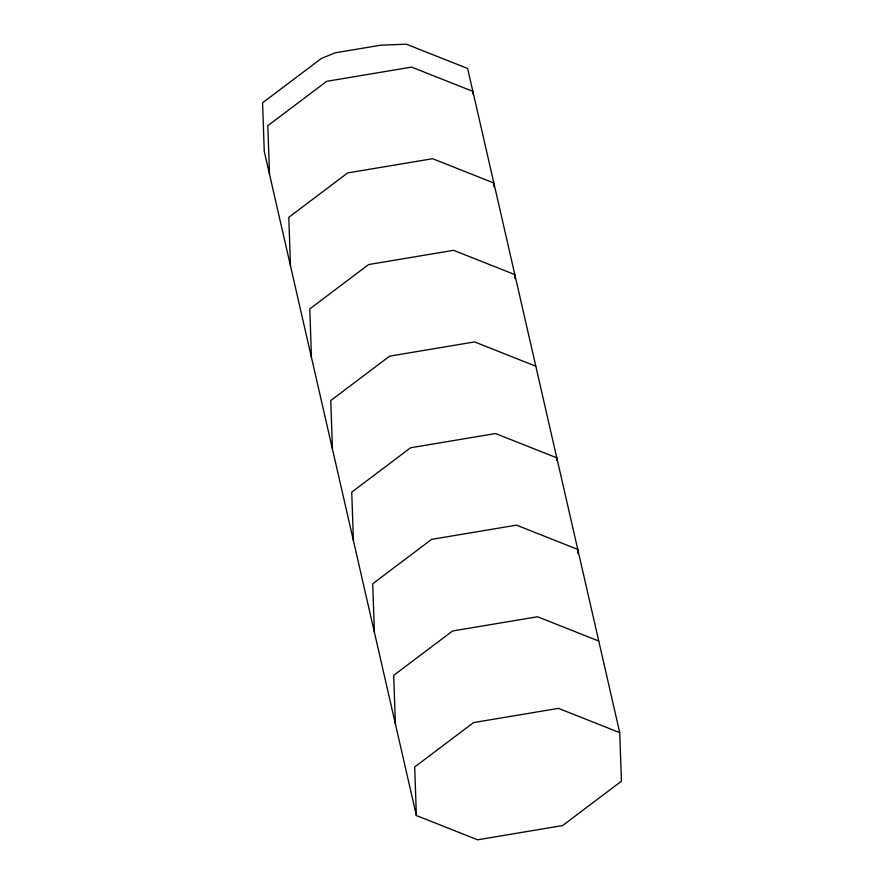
<?xml version="1.0" encoding="UTF-8"?>
<svg xmlns="http://www.w3.org/2000/svg" width="884" height="884" viewBox="0 0 884 884"><rect width="100%" height="100%" fill="white"/><g stroke="black" fill="none" stroke-linecap="round" stroke-linejoin="round"><path stroke-width="1.33" d="M535.814 366.208L474.553 341.931L389.623 356.153L330.76 400.54L332.45 449.094M598.755 641.033L537.505 616.767L452.564 630.988L393.7 675.376L395.391 723.919M619.739 732.648L558.478 708.371L473.548 722.593L414.684 766.981L416.375 815.534L477.636 839.8L562.567 825.579L621.43 781.191L619.739 732.648L467.625 68.466L406.364 44.2L380.849 45.172L335.323 52.797L321.433 58.421L262.57 102.809L264.261 151.352L416.375 815.534M577.915 553.472L577.782 549.428L516.521 525.151L431.58 539.373L372.716 583.76L374.407 632.314M556.887 460.509L556.798 457.813L495.537 433.547L410.596 447.768L351.733 492.156L353.434 540.699M514.974 278.637L514.831 274.592L453.58 250.327L368.639 264.548L309.776 308.936L311.466 357.479M493.99 187.032L493.858 182.988L432.596 158.711L347.655 172.933L288.792 217.32L290.482 265.874M472.962 94.069L472.874 91.372L411.613 67.107L326.671 81.328L267.808 125.716L269.51 174.258"/></g></svg>
